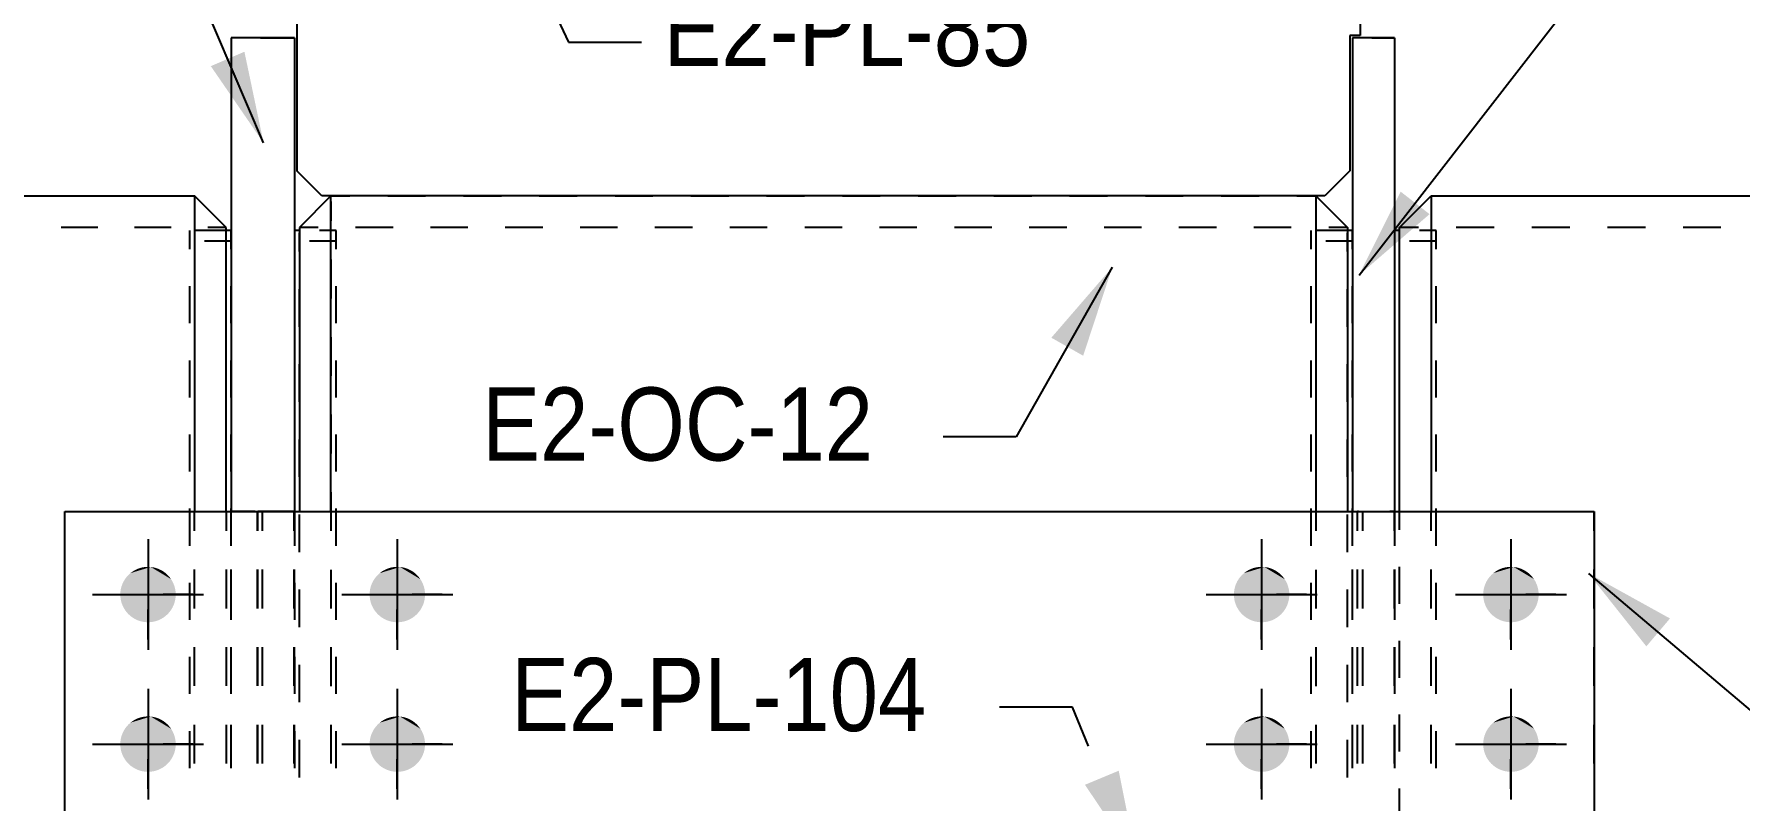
# Model space of a CAD drawing. Header units: millimetres. Extents: x 67 to 383, y 106 to 148.
# Drawn here: x 183.34 to 190.84, y 136.07 to 139.44 of the extents above; entities that cross this region are included whole.
import ezdxf

# ---------------------------------------------------------------- set-up
doc = ezdxf.new("R2010")
doc.units = ezdxf.units.MM
doc.linetypes.add('XKITLINE00', pattern=[0])
doc.styles.add('ARIAL', font='ARIAL.TTF')

msp = doc.modelspace()

# ---------------------------------------------------------------- linework, layer by layer
at = {"color": 2, "linetype": 'XKITLINE00'}
for p, q in [((184.4922, 140.4691), (184.4922, 138.8395)), ((189.1714, 140.4691), (189.1714, 139.4355)), ((184.4819, 139.4245), (184.2033, 139.4245)), ((184.2033, 139.4245), (184.2033, 139.4245)), ((184.2033, 139.4245), (184.2033, 137.3404)), ((184.4819, 139.4245), (184.4819, 139.4245)), ((184.4819, 139.4245), (184.4819, 137.3404)), ((189.1249, 139.4355), (189.1249, 138.8395)), ((189.1714, 139.4355), (189.1249, 139.4355)), ((189.3223, 139.4245), (189.1365, 139.4245)), ((189.1365, 139.4245), (189.1365, 139.4245)), ((189.1365, 139.4245), (189.1365, 137.3404)), ((189.3223, 139.4245), (189.3223, 139.4245)), ((189.3223, 139.4245), (189.3223, 137.3404)), ((184.6019, 138.7298), (184.4922, 138.8395)), ((189.1249, 138.8395), (189.0152, 138.7298)), ((179.6693, 138.7298), (184.0427, 138.7298)), ((184.1813, 138.5905), (184.0427, 138.7298)), ((184.0427, 138.7298), (184.0427, 137.3404)), ((184.6424, 138.7298), (184.5038, 138.5905)), ((189.0152, 138.7298), (184.6019, 138.7298)), ((184.6424, 137.3404), (184.6424, 138.7298)), ((188.976, 138.7298), (189.1146, 138.5905)), ((188.976, 138.7298), (188.976, 137.3404)), ((189.3442, 138.5905), (189.4828, 138.7298)), ((189.4828, 138.7298), (189.4828, 137.3404)), ((189.4828, 138.7298), (194.0025, 138.7298)), ((184.1813, 137.3404), (184.1813, 138.5905)), ((184.2033, 138.5762), (184.1813, 138.5762)), ((184.5038, 138.5762), (184.4819, 138.5762)), ((184.5038, 138.5905), (184.5038, 137.3404)), ((189.1146, 138.5905), (189.1146, 137.3404)), ((189.1365, 138.5762), (189.1146, 138.5762)), ((189.3442, 138.5762), (189.3223, 138.5762)), ((189.3442, 137.3404), (189.3442, 138.5905)), ((183.472, 134.269), (183.472, 137.3404)), ((183.472, 137.3404), (190.1998, 137.3404)), ((190.1998, 137.3404), (190.1998, 134.269))]:
    msp.add_line(p, q, dxfattribs=at)
at = {"linetype": 'XKITLINE00'}
for p, q in [((185.2973, 140.2469), (185.6871, 139.4052)), ((184.3461, 138.9619), (183.9535, 139.8792)), ((189.1658, 138.3807), (190.0954, 139.5757)), ((184.3327, 139.4245), (184.4819, 139.4245)), ((185.6871, 139.4052), (186.0088, 139.4052)), ((189.2228, 139.4245), (189.3223, 139.4245)), ((184.6424, 138.7298), (184.7257, 138.7298)), ((184.6424, 138.7048), (184.6424, 138.6194)), ((184.8924, 138.7298), (185.0591, 138.7298)), ((185.2258, 138.7298), (185.3924, 138.7298)), ((185.5591, 138.7298), (185.7258, 138.7298)), ((185.8925, 138.7298), (186.0592, 138.7298)), ((186.2258, 138.7298), (186.3925, 138.7298)), ((186.5592, 138.7298), (186.7259, 138.7298)), ((186.8925, 138.7298), (187.0592, 138.7298)), ((187.2259, 138.7298), (187.3926, 138.7298)), ((187.5593, 138.7298), (187.7259, 138.7298)), ((187.8926, 138.7298), (188.0593, 138.7298)), ((188.226, 138.7298), (188.3926, 138.7298)), ((188.5593, 138.7298), (188.726, 138.7298)), ((188.8927, 138.7298), (188.976, 138.7298)), ((188.976, 138.7048), (188.976, 138.6194)), ((183.6173, 138.5905), (183.4562, 138.5905)), ((183.9396, 138.5905), (183.7784, 138.5905)), ((184.0204, 138.5762), (184.0204, 138.4946)), ((184.1813, 138.5762), (184.0426, 138.5762)), ((184.1813, 138.5905), (184.1007, 138.5905)), ((184.2033, 138.4946), (184.2033, 138.5762)), ((184.4819, 138.5762), (184.4819, 138.4946)), ((184.5861, 138.5905), (184.5038, 138.5905)), ((184.5038, 138.484), (184.5038, 138.5666)), ((184.6647, 138.5762), (184.5916, 138.5762)), ((184.6647, 138.4946), (184.6647, 138.5762)), ((184.9155, 138.5905), (184.7508, 138.5905)), ((185.2448, 138.5905), (185.0802, 138.5905)), ((185.5742, 138.5905), (185.4095, 138.5905)), ((185.9035, 138.5905), (185.7388, 138.5905)), ((186.2329, 138.5905), (186.0682, 138.5905)), ((186.5622, 138.5905), (186.3975, 138.5905)), ((186.8915, 138.5905), (186.7269, 138.5905)), ((187.2209, 138.5905), (187.0562, 138.5905)), ((187.5502, 138.5905), (187.3855, 138.5905)), ((187.8796, 138.5905), (187.7149, 138.5905)), ((188.2089, 138.5905), (188.0442, 138.5905)), ((188.5382, 138.5905), (188.3736, 138.5905)), ((188.8676, 138.5905), (188.7029, 138.5905)), ((188.9537, 138.5762), (188.9537, 138.4946)), ((189.1146, 138.5762), (188.9758, 138.5762)), ((189.1146, 138.5905), (189.0323, 138.5905)), ((189.1146, 138.484), (189.1146, 138.5666)), ((189.1365, 138.4946), (189.1365, 138.5762)), ((189.3223, 138.5762), (189.3223, 138.4946)), ((189.4274, 138.5905), (189.3442, 138.5905)), ((189.5051, 138.5762), (189.432, 138.5762)), ((189.5051, 138.4946), (189.5051, 138.5762)), ((189.7601, 138.5905), (189.5938, 138.5905)), ((190.0929, 138.5905), (189.9265, 138.5905)), ((190.4256, 138.5905), (190.2592, 138.5905)), ((190.7583, 138.5905), (190.592, 138.5905)), ((184.2033, 138.5298), (184.0864, 138.5298)), ((184.6647, 138.5298), (184.5477, 138.5298)), ((189.1365, 138.5298), (189.0197, 138.5298)), ((189.5051, 138.5298), (189.3881, 138.5298)), ((184.6424, 138.4488), (184.6424, 138.2782)), ((188.0803, 138.4153), (187.6576, 137.6689)), ((188.976, 138.4488), (188.976, 138.2782)), ((184.0204, 138.3315), (184.0204, 138.1684)), ((184.2033, 138.1684), (184.2033, 138.3315)), ((184.4819, 138.3315), (184.4819, 138.1684)), ((184.6647, 138.1684), (184.6647, 138.3315)), ((188.9537, 138.3315), (188.9537, 138.1684)), ((189.1365, 138.1684), (189.1365, 138.3315)), ((189.3223, 138.3315), (189.3223, 138.1684)), ((189.5051, 138.1684), (189.5051, 138.3315)), ((184.5038, 138.1534), (184.5038, 138.3187)), ((189.1146, 138.1534), (189.1146, 138.3187)), ((184.6424, 138.1076), (184.6424, 137.937)), ((188.976, 138.1076), (188.976, 137.937)), ((184.0204, 138.0053), (184.0204, 137.8421)), ((184.2033, 137.8421), (184.2033, 138.0053)), ((184.4819, 138.0053), (184.4819, 137.8421)), ((184.5038, 137.8228), (184.5038, 137.9881)), ((184.6647, 137.8421), (184.6647, 138.0053)), ((188.9537, 138.0053), (188.9537, 137.8421)), ((189.1146, 137.8228), (189.1146, 137.9881)), ((189.1365, 137.8421), (189.1365, 138.0053)), ((189.3223, 138.0053), (189.3223, 137.8421)), ((189.5051, 137.8421), (189.5051, 138.0053)), ((184.6424, 137.7664), (184.6424, 137.5958)), ((188.976, 137.7664), (188.976, 137.5958)), ((184.0204, 137.679), (184.0204, 137.5159)), ((184.2033, 137.5159), (184.2033, 137.679)), ((184.4819, 137.679), (184.4819, 137.5159)), ((184.5038, 137.4922), (184.5038, 137.6575)), ((184.6647, 137.5159), (184.6647, 137.679)), ((187.6576, 137.6689), (187.3359, 137.6689)), ((188.9537, 137.679), (188.9537, 137.5159)), ((189.1146, 137.4922), (189.1146, 137.6575)), ((189.1365, 137.5159), (189.1365, 137.679)), ((189.3223, 137.679), (189.3223, 137.5159)), ((189.5051, 137.5159), (189.5051, 137.679)), ((184.6424, 137.4252), (184.6424, 137.2546)), ((188.976, 137.4252), (188.976, 137.2546)), ((184.0204, 137.3528), (184.0204, 137.1897)), ((184.2033, 137.1897), (184.2033, 137.3528)), ((184.4819, 137.3528), (184.4819, 137.1897)), ((184.6647, 137.1897), (184.6647, 137.3528)), ((188.9537, 137.3528), (188.9537, 137.1897)), ((189.1365, 137.1897), (189.1365, 137.3528)), ((189.3223, 137.3528), (189.3223, 137.1897)), ((189.5051, 137.1897), (189.5051, 137.3528)), ((183.472, 137.2551), (183.472, 137.3404)), ((183.472, 137.3404), (183.5561, 137.3404)), ((183.7243, 137.3404), (183.8925, 137.3404)), ((184.0427, 137.2551), (184.0427, 137.3404)), ((184.0606, 137.3404), (184.2288, 137.3404)), ((184.1813, 137.3404), (184.1813, 137.2551)), ((184.2033, 137.2551), (184.2033, 137.3404)), ((184.3093, 137.3403), (184.2033, 137.3403)), ((184.2895, 137.3403), (184.4504, 137.3403)), ((184.3187, 137.2551), (184.3187, 137.3404)), ((184.3187, 137.3404), (184.3187, 137.2551)), ((184.4813, 137.3404), (184.3204, 137.3404)), ((184.3419, 137.2551), (184.3419, 137.3404)), ((184.3419, 137.3404), (184.4812, 137.3404)), ((184.397, 137.3404), (184.5652, 137.3404)), ((184.4812, 137.3404), (184.4597, 137.3404)), ((184.4819, 137.3403), (184.4702, 137.3403)), ((184.4779, 137.3404), (184.4813, 137.3404)), ((184.4812, 137.3404), (184.4812, 137.3404)), ((184.4812, 137.2551), (184.4812, 137.3404)), ((184.4813, 137.2551), (184.4813, 137.3404)), ((184.4813, 137.3404), (184.4813, 137.2551)), ((184.4819, 137.2551), (184.4819, 137.3404)), ((184.5038, 137.1616), (184.5038, 137.3269)), ((184.7334, 137.3404), (184.9016, 137.3404)), ((185.0698, 137.3404), (185.238, 137.3404)), ((185.4062, 137.3404), (185.5744, 137.3404)), ((185.7426, 137.3404), (185.9108, 137.3404)), ((186.079, 137.3404), (186.2472, 137.3404)), ((186.4154, 137.3404), (186.5836, 137.3404)), ((186.7518, 137.3404), (186.92, 137.3404)), ((187.0882, 137.3404), (187.2564, 137.3404)), ((187.4246, 137.3404), (187.5928, 137.3404)), ((187.761, 137.3404), (187.9292, 137.3404)), ((188.0974, 137.3404), (188.2656, 137.3404)), ((188.4338, 137.3404), (188.602, 137.3404)), ((188.7702, 137.3404), (188.9384, 137.3404)), ((189.1065, 137.3404), (189.2747, 137.3404)), ((189.1146, 137.1616), (189.1146, 137.3269)), ((189.1365, 137.2551), (189.1365, 137.3404)), ((189.1365, 137.3403), (189.2477, 137.3403)), ((189.1365, 137.3403), (189.198, 137.3403)), ((189.1597, 137.2551), (189.1597, 137.3404)), ((189.1597, 137.3404), (189.3206, 137.3404)), ((189.1631, 137.3404), (189.1597, 137.3404)), ((189.183, 137.2551), (189.183, 137.3404)), ((189.183, 137.3404), (189.3223, 137.3404)), ((189.3223, 137.3404), (189.3007, 137.3404)), ((189.3223, 137.2551), (189.3223, 137.3404)), ((189.3223, 137.3404), (189.3223, 137.2551)), ((189.3223, 137.3404), (189.3223, 137.3404)), ((189.3223, 137.3404), (189.3223, 137.2551)), ((189.3442, 137.2591), (189.3442, 137.3404)), ((189.4429, 137.3404), (189.6111, 137.3404)), ((189.4828, 137.2551), (189.4828, 137.3404)), ((189.7793, 137.3404), (189.9475, 137.3404)), ((190.1157, 137.3404), (190.1998, 137.3404)), ((190.1998, 137.2551), (190.1998, 137.3404)), ((183.472, 136.9138), (183.472, 137.0844)), ((184.0427, 136.9138), (184.0427, 137.0845)), ((184.1813, 137.0845), (184.1813, 136.9138)), ((184.2033, 136.9138), (184.2033, 137.0845)), ((184.3187, 136.9138), (184.3187, 137.0845)), ((184.3187, 137.0845), (184.3187, 136.9138)), ((184.3419, 136.9138), (184.3419, 137.0844)), ((184.4812, 136.9138), (184.4812, 137.0844)), ((184.4813, 136.9138), (184.4813, 137.0845)), ((184.4813, 137.0845), (184.4813, 136.9138)), ((184.4819, 136.9138), (184.4819, 137.0845)), ((184.6424, 137.084), (184.6424, 136.9134)), ((188.976, 137.084), (188.976, 136.9134)), ((189.1365, 136.9138), (189.1365, 137.0845)), ((189.1597, 136.9138), (189.1597, 137.0845)), ((189.183, 136.9138), (189.183, 137.0844)), ((189.3223, 136.9138), (189.3223, 137.0845)), ((189.3223, 137.0845), (189.3223, 136.9138)), ((189.3223, 137.0844), (189.3223, 136.9138)), ((189.3442, 136.934), (189.3442, 137.0966)), ((189.4828, 136.9139), (189.4828, 137.0845)), ((190.1751, 137.068), (191.1171, 136.2703)), ((190.1998, 136.9138), (190.1998, 137.0844)), ((184.0204, 137.0265), (184.0204, 136.8634)), ((184.2033, 136.8634), (184.2033, 137.0265)), ((184.4819, 137.0265), (184.4819, 136.8634)), ((184.5038, 136.831), (184.5038, 136.9963)), ((184.6647, 136.8634), (184.6647, 137.0265)), ((188.9537, 137.0265), (188.9537, 136.8634)), ((189.1146, 136.831), (189.1146, 136.9963)), ((189.1365, 136.8634), (189.1365, 137.0265)), ((189.3223, 137.0265), (189.3223, 136.8634)), ((189.5051, 136.8634), (189.5051, 137.0265)), ((183.472, 136.5725), (183.472, 136.7432)), ((184.0427, 136.5726), (184.0427, 136.7432)), ((184.1813, 136.7432), (184.1813, 136.5726)), ((184.2033, 136.5725), (184.2033, 136.7432)), ((184.3187, 136.5726), (184.3187, 136.7432)), ((184.3187, 136.7432), (184.3187, 136.5726)), ((184.3419, 136.5725), (184.3419, 136.7432)), ((184.4812, 136.5725), (184.4812, 136.7432)), ((184.4813, 136.5726), (184.4813, 136.7432)), ((184.4813, 136.7432), (184.4813, 136.5726)), ((184.4819, 136.5725), (184.4819, 136.7432)), ((184.6424, 136.7428), (184.6424, 136.5722)), ((188.976, 136.7428), (188.976, 136.5722)), ((189.1365, 136.5725), (189.1365, 136.7432)), ((189.1597, 136.5726), (189.1597, 136.7432)), ((189.183, 136.5725), (189.183, 136.7432)), ((189.3223, 136.5725), (189.3223, 136.7432)), ((189.3223, 136.7432), (189.3223, 136.5726)), ((189.3223, 136.7432), (189.3223, 136.5725)), ((189.3442, 136.6089), (189.3442, 136.7714)), ((189.4828, 136.5727), (189.4828, 136.7433)), ((190.1998, 136.5725), (190.1998, 136.7432)), ((184.0204, 136.7003), (184.0204, 136.5372)), ((184.2033, 136.5372), (184.2033, 136.7003)), ((184.4819, 136.7003), (184.4819, 136.5372)), ((184.6647, 136.5372), (184.6647, 136.7003)), ((188.9537, 136.7003), (188.9537, 136.5372)), ((189.1365, 136.5372), (189.1365, 136.7003)), ((189.3223, 136.7003), (189.3223, 136.5372)), ((189.5051, 136.5372), (189.5051, 136.7003)), ((184.5038, 136.5005), (184.5038, 136.6658)), ((189.1146, 136.5005), (189.1146, 136.6658)), ((187.9051, 136.4785), (187.5833, 136.4785)), ((187.9761, 136.3082), (187.9051, 136.4785)), ((189.3442, 136.2837), (189.3442, 136.4463)), ((183.472, 136.2313), (183.472, 136.4019)), ((184.0204, 136.3741), (184.0204, 136.2109)), ((184.0427, 136.2313), (184.0427, 136.4019)), ((184.1813, 136.4019), (184.1813, 136.2313)), ((184.2033, 136.2313), (184.2033, 136.4019)), ((184.2033, 136.2109), (184.2033, 136.3741)), ((184.3187, 136.2313), (184.3187, 136.4019)), ((184.3187, 136.4019), (184.3187, 136.2313)), ((184.3419, 136.2313), (184.3419, 136.4019)), ((184.4812, 136.2313), (184.4812, 136.4019)), ((184.4813, 136.2313), (184.4813, 136.4019)), ((184.4813, 136.4019), (184.4813, 136.2313)), ((184.4819, 136.2313), (184.4819, 136.4019)), ((184.4819, 136.3741), (184.4819, 136.2109)), ((184.6424, 136.4016), (184.6424, 136.231)), ((184.6647, 136.2109), (184.6647, 136.3741)), ((188.9537, 136.3741), (188.9537, 136.2109)), ((188.976, 136.4016), (188.976, 136.231)), ((189.1365, 136.2313), (189.1365, 136.4019)), ((189.1365, 136.2109), (189.1365, 136.3741)), ((189.1597, 136.2313), (189.1597, 136.4019)), ((189.183, 136.2313), (189.183, 136.4019)), ((189.3223, 136.2313), (189.3223, 136.4019)), ((189.3223, 136.4019), (189.3223, 136.2313)), ((189.3223, 136.4019), (189.3223, 136.2313)), ((189.3223, 136.3741), (189.3223, 136.2109)), ((189.4828, 136.2314), (189.4828, 136.402)), ((189.5051, 136.2109), (189.5051, 136.3741)), ((190.1998, 136.2313), (190.1998, 136.4019)), ((184.5038, 136.1699), (184.5038, 136.3352)), ((189.1146, 136.1699), (189.1146, 136.3352)), ((189.3442, 135.9586), (189.3442, 136.1212))]:
    msp.add_line(p, q, dxfattribs=at)
at = {"color": 3, "linetype": 'XKITLINE00'}
for p, q in [((183.8376, 137.2187), (183.8376, 136.7309)), ((184.9345, 137.2187), (184.9345, 136.7309)), ((188.7372, 137.2187), (188.7372, 136.7309)), ((189.8342, 137.2187), (189.8342, 136.7309)), ((183.8376, 137.1722), (183.8376, 137.0407)), ((184.9345, 137.1722), (184.9345, 137.0407)), ((188.7372, 137.1722), (188.7372, 137.0407)), ((189.8342, 137.1722), (189.8342, 137.0407)), ((183.5937, 136.9748), (184.0815, 136.9748)), ((183.6402, 136.9747), (183.7717, 136.9747)), ((184.0351, 136.9747), (183.9036, 136.9747)), ((184.6907, 136.9748), (185.1784, 136.9748)), ((184.7371, 136.9747), (184.8686, 136.9747)), ((185.132, 136.9747), (185.0005, 136.9747)), ((188.4934, 136.9748), (188.9811, 136.9748)), ((188.5398, 136.9747), (188.6713, 136.9747)), ((188.9347, 136.9747), (188.8032, 136.9747)), ((189.5903, 136.9748), (190.0781, 136.9748)), ((189.6367, 136.9747), (189.7682, 136.9747)), ((190.0316, 136.9747), (189.9001, 136.9747)), ((183.8376, 136.7773), (183.8376, 136.9088)), ((184.9345, 136.7773), (184.9345, 136.9088)), ((188.7372, 136.7773), (188.7372, 136.9088)), ((189.8342, 136.7773), (189.8342, 136.9088)), ((183.8376, 136.5605), (183.8376, 136.0727)), ((184.9345, 136.5605), (184.9345, 136.0727)), ((188.7372, 136.5605), (188.7372, 136.0727)), ((189.8342, 136.5605), (189.8342, 136.0727)), ((183.8376, 136.514), (183.8376, 136.3825)), ((184.9345, 136.514), (184.9345, 136.3825)), ((188.7372, 136.514), (188.7372, 136.3825)), ((189.8342, 136.514), (189.8342, 136.3825)), ((183.5937, 136.3166), (184.0815, 136.3166)), ((183.6402, 136.3166), (183.7717, 136.3166)), ((184.0351, 136.3166), (183.9036, 136.3166)), ((184.6907, 136.3166), (185.1784, 136.3166)), ((184.7371, 136.3166), (184.8686, 136.3166)), ((185.132, 136.3166), (185.0005, 136.3166)), ((188.4934, 136.3166), (188.9811, 136.3166)), ((188.5398, 136.3166), (188.6713, 136.3166)), ((188.9347, 136.3166), (188.8032, 136.3166)), ((189.5903, 136.3166), (190.0781, 136.3166)), ((189.6367, 136.3166), (189.7682, 136.3166)), ((190.0316, 136.3166), (189.9001, 136.3166)), ((183.8376, 136.1191), (183.8376, 136.2506)), ((184.9345, 136.1191), (184.9345, 136.2506)), ((188.7372, 136.1191), (188.7372, 136.2506)), ((189.8342, 136.1191), (189.8342, 136.2506))]:
    msp.add_line(p, q, dxfattribs=at)
at = {"linetype": 'Continuous'}
for points in [[(184.3461, 138.9619), (184.1139, 139.3), (184.3461, 138.9619), (184.2618, 139.3633)], [(189.1658, 138.3807), (189.3493, 138.7475), (189.1658, 138.3807), (189.4762, 138.6487)], [(188.0803, 138.4153), (187.9521, 138.0257), (188.0803, 138.4153), (187.8121, 138.105)], [(190.1751, 137.068), (190.534, 136.8695), (190.1751, 137.068), (190.43, 136.7467)], [(188.189, 135.7973), (187.96, 136.1376), (188.189, 135.7973), (188.1085, 136.1995)]]:
    msp.add_solid(points, dxfattribs=at)
at = {"color": 3, "linetype": 'Continuous'}
for points in [[(183.8496, 137.0961), (183.7163, 136.9867), (183.7157, 136.9748)], [(183.8496, 137.0961), (183.7157, 136.9748), (183.7163, 136.9628)], [(183.8496, 137.0961), (183.718, 136.9986), (183.7163, 136.9867)], [(183.8496, 137.0961), (183.7163, 136.9628), (183.718, 136.951)], [(183.8496, 137.0961), (183.7209, 137.0102), (183.718, 136.9986)], [(183.8496, 137.0961), (183.718, 136.951), (183.7209, 136.9394)], [(183.8496, 137.0961), (183.7249, 137.0214), (183.7209, 137.0102)], [(183.8496, 137.0961), (183.7209, 136.9394), (183.7249, 136.9281)], [(183.8496, 137.0961), (183.7301, 137.0323), (183.7249, 137.0214)], [(183.8496, 137.0961), (183.7249, 136.9281), (183.7301, 136.9173)], [(183.8496, 137.0961), (183.7362, 137.0425), (183.7301, 137.0323)], [(183.8496, 137.0961), (183.7301, 136.9173), (183.7362, 136.907)], [(183.8496, 137.0961), (183.7433, 137.0521), (183.7362, 137.0425)], [(183.8496, 137.0961), (183.7362, 136.907), (183.7433, 136.8974)], [(183.8496, 137.0961), (183.7514, 137.061), (183.7433, 137.0521)], [(183.8496, 137.0961), (183.7433, 136.8974), (183.7514, 136.8885)], [(183.8496, 137.0961), (183.7602, 137.069), (183.7514, 137.061)], [(183.8496, 137.0961), (183.7514, 136.8885), (183.7602, 136.8805)], [(183.8496, 137.0961), (183.7699, 137.0762), (183.7602, 137.069)], [(183.8496, 137.0961), (183.7602, 136.8805), (183.7699, 136.8734)], [(183.8496, 137.0961), (183.7801, 137.0823), (183.7699, 137.0762)], [(183.8496, 137.0961), (183.7699, 136.8734), (183.7801, 136.8672)], [(183.8496, 137.0961), (183.7909, 137.0874), (183.7801, 137.0823)], [(183.8496, 137.0961), (183.7801, 136.8672), (183.7909, 136.8621)], [(183.8496, 137.0961), (183.8022, 137.0915), (183.7909, 137.0874)], [(183.8496, 137.0961), (183.7909, 136.8621), (183.8022, 136.8581)], [(183.8496, 137.0961), (183.8138, 137.0944), (183.8022, 137.0915)], [(183.8496, 137.0961), (183.8022, 136.8581), (183.8138, 136.8552)], [(183.8496, 137.0961), (183.8257, 137.0961), (183.8138, 137.0944)], [(183.8496, 137.0961), (183.8138, 136.8552), (183.8257, 136.8534)], [(183.8496, 137.0961), (183.8376, 137.0967), (183.8257, 137.0961)], [(183.8496, 137.0961), (183.8257, 136.8534), (183.8376, 136.8528)], [(183.8496, 137.0961), (183.8376, 136.8528), (183.8496, 136.8534)], [(183.8496, 137.0961), (183.8496, 136.8534), (183.8614, 136.8552)], [(183.8496, 137.0961), (183.8614, 136.8552), (183.873, 136.8581)], [(183.8496, 137.0961), (183.873, 136.8581), (183.8843, 136.8621)], [(183.8496, 137.0961), (183.8843, 136.8621), (183.8951, 136.8672)], [(183.8496, 137.0961), (183.8951, 136.8672), (183.9054, 136.8734)], [(183.8496, 137.0961), (183.9054, 136.8734), (183.915, 136.8805)], [(183.8496, 137.0961), (183.915, 136.8805), (183.9238, 136.8885)], [(183.8496, 137.0961), (183.9238, 136.8885), (183.9319, 136.8974)], [(183.8496, 137.0961), (183.9319, 136.8974), (183.939, 136.907)], [(183.8496, 137.0961), (183.939, 136.907), (183.9451, 136.9173)], [(183.8496, 137.0961), (183.9451, 136.9173), (183.9503, 136.9281)], [(183.8496, 137.0961), (183.9503, 136.9281), (183.9543, 136.9394)], [(183.8496, 137.0961), (183.9543, 136.9394), (183.9572, 136.951)], [(183.8496, 137.0961), (183.9572, 136.951), (183.959, 136.9628)], [(183.8496, 137.0961), (183.959, 136.9628), (183.9595, 136.9748)], [(183.8496, 137.0961), (183.9595, 136.9748), (183.959, 136.9867)], [(183.8496, 137.0961), (183.959, 136.9867), (183.9572, 136.9986)], [(183.8496, 137.0961), (183.9572, 136.9986), (183.9543, 137.0102)], [(183.8496, 137.0961), (183.9543, 137.0102), (183.9503, 137.0214)], [(183.8496, 137.0961), (183.9503, 137.0214), (183.9451, 137.0323)], [(183.8496, 137.0961), (183.9451, 137.0323), (183.939, 137.0425)], [(183.8496, 137.0961), (183.939, 137.0425), (183.9319, 137.0521)], [(183.8496, 137.0961), (183.9319, 137.0521), (183.9238, 137.061)], [(183.8496, 137.0961), (183.9238, 137.061), (183.915, 137.069)], [(183.8496, 137.0961), (183.915, 137.069), (183.9054, 137.0762)], [(183.8496, 137.0961), (183.9054, 137.0762), (183.8951, 137.0823)], [(183.8496, 137.0961), (183.8951, 137.0823), (183.8843, 137.0874)], [(183.8496, 137.0961), (183.8843, 137.0874), (183.873, 137.0915)], [(183.8496, 137.0961), (183.873, 137.0915), (183.8614, 137.0944)], [(184.9465, 137.0961), (184.8132, 136.9867), (184.8126, 136.9748)], [(184.9465, 137.0961), (184.8126, 136.9748), (184.8132, 136.9628)], [(184.9465, 137.0961), (184.8149, 136.9986), (184.8132, 136.9867)], [(184.9465, 137.0961), (184.8132, 136.9628), (184.8149, 136.951)], [(184.9465, 137.0961), (184.8178, 137.0102), (184.8149, 136.9986)], [(184.9465, 137.0961), (184.8149, 136.951), (184.8178, 136.9394)], [(184.9465, 137.0961), (184.8219, 137.0214), (184.8178, 137.0102)], [(184.9465, 137.0961), (184.8178, 136.9394), (184.8219, 136.9281)], [(184.9465, 137.0961), (184.827, 137.0323), (184.8219, 137.0214)], [(184.9465, 137.0961), (184.8219, 136.9281), (184.827, 136.9173)], [(184.9465, 137.0961), (184.8331, 137.0425), (184.827, 137.0323)], [(184.9465, 137.0961), (184.827, 136.9173), (184.8331, 136.907)], [(184.9465, 137.0961), (184.8403, 137.0521), (184.8331, 137.0425)], [(184.9465, 137.0961), (184.8331, 136.907), (184.8403, 136.8974)], [(184.9465, 137.0961), (184.8483, 137.061), (184.8403, 137.0521)], [(184.9465, 137.0961), (184.8403, 136.8974), (184.8483, 136.8885)], [(184.9465, 137.0961), (184.8572, 137.069), (184.8483, 137.061)], [(184.9465, 137.0961), (184.8483, 136.8885), (184.8572, 136.8805)], [(184.9465, 137.0961), (184.8668, 137.0762), (184.8572, 137.069)], [(184.9465, 137.0961), (184.8572, 136.8805), (184.8668, 136.8734)], [(184.9465, 137.0961), (184.8771, 137.0823), (184.8668, 137.0762)], [(184.9465, 137.0961), (184.8668, 136.8734), (184.8771, 136.8672)], [(184.9465, 137.0961), (184.8879, 137.0874), (184.8771, 137.0823)], [(184.9465, 137.0961), (184.8771, 136.8672), (184.8879, 136.8621)], [(184.9465, 137.0961), (184.8991, 137.0915), (184.8879, 137.0874)], [(184.9465, 137.0961), (184.8879, 136.8621), (184.8991, 136.8581)], [(184.9465, 137.0961), (184.9108, 137.0944), (184.8991, 137.0915)], [(184.9465, 137.0961), (184.8991, 136.8581), (184.9108, 136.8552)], [(184.9465, 137.0961), (184.9226, 137.0961), (184.9108, 137.0944)], [(184.9465, 137.0961), (184.9108, 136.8552), (184.9226, 136.8534)], [(184.9465, 137.0961), (184.9345, 137.0967), (184.9226, 137.0961)], [(184.9465, 137.0961), (184.9226, 136.8534), (184.9345, 136.8528)], [(184.9465, 137.0961), (184.9345, 136.8528), (184.9465, 136.8534)], [(184.9465, 137.0961), (184.9465, 136.8534), (184.9583, 136.8552)], [(184.9465, 137.0961), (184.9583, 136.8552), (184.9699, 136.8581)], [(184.9465, 137.0961), (184.9699, 136.8581), (184.9812, 136.8621)], [(184.9465, 137.0961), (184.9812, 136.8621), (184.992, 136.8672)], [(184.9465, 137.0961), (184.992, 136.8672), (185.0023, 136.8734)], [(184.9465, 137.0961), (185.0023, 136.8734), (185.0119, 136.8805)], [(184.9465, 137.0961), (185.0119, 136.8805), (185.0208, 136.8885)], [(184.9465, 137.0961), (185.0208, 136.8885), (185.0288, 136.8974)], [(184.9465, 137.0961), (185.0288, 136.8974), (185.0359, 136.907)], [(184.9465, 137.0961), (185.0359, 136.907), (185.0421, 136.9173)], [(184.9465, 137.0961), (185.0421, 136.9173), (185.0472, 136.9281)], [(184.9465, 137.0961), (185.0472, 136.9281), (185.0512, 136.9394)], [(184.9465, 137.0961), (185.0512, 136.9394), (185.0541, 136.951)], [(184.9465, 137.0961), (185.0541, 136.951), (185.0559, 136.9628)], [(184.9465, 137.0961), (185.0559, 136.9628), (185.0565, 136.9748)], [(184.9465, 137.0961), (185.0565, 136.9748), (185.0559, 136.9867)], [(184.9465, 137.0961), (185.0559, 136.9867), (185.0541, 136.9986)], [(184.9465, 137.0961), (185.0541, 136.9986), (185.0512, 137.0102)], [(184.9465, 137.0961), (185.0512, 137.0102), (185.0472, 137.0214)], [(184.9465, 137.0961), (185.0472, 137.0214), (185.0421, 137.0323)], [(184.9465, 137.0961), (185.0421, 137.0323), (185.0359, 137.0425)], [(184.9465, 137.0961), (185.0359, 137.0425), (185.0288, 137.0521)], [(184.9465, 137.0961), (185.0288, 137.0521), (185.0208, 137.061)], [(184.9465, 137.0961), (185.0208, 137.061), (185.0119, 137.069)], [(184.9465, 137.0961), (185.0119, 137.069), (185.0023, 137.0762)], [(184.9465, 137.0961), (185.0023, 137.0762), (184.992, 137.0823)], [(184.9465, 137.0961), (184.992, 137.0823), (184.9812, 137.0874)], [(184.9465, 137.0961), (184.9812, 137.0874), (184.9699, 137.0915)], [(184.9465, 137.0961), (184.9699, 137.0915), (184.9583, 137.0944)], [(188.7492, 137.0961), (188.6159, 136.9867), (188.6153, 136.9748)], [(188.7492, 137.0961), (188.6153, 136.9748), (188.6159, 136.9628)], [(188.7492, 137.0961), (188.6176, 136.9986), (188.6159, 136.9867)], [(188.7492, 137.0961), (188.6159, 136.9628), (188.6176, 136.951)], [(188.7492, 137.0961), (188.6206, 137.0102), (188.6176, 136.9986)], [(188.7492, 137.0961), (188.6176, 136.951), (188.6206, 136.9394)], [(188.7492, 137.0961), (188.6246, 137.0214), (188.6206, 137.0102)], [(188.7492, 137.0961), (188.6206, 136.9394), (188.6246, 136.9281)], [(188.7492, 137.0961), (188.6297, 137.0323), (188.6246, 137.0214)], [(188.7492, 137.0961), (188.6246, 136.9281), (188.6297, 136.9173)], [(188.7492, 137.0961), (188.6359, 137.0425), (188.6297, 137.0323)], [(188.7492, 137.0961), (188.6297, 136.9173), (188.6359, 136.907)], [(188.7492, 137.0961), (188.643, 137.0521), (188.6359, 137.0425)], [(188.7492, 137.0961), (188.6359, 136.907), (188.643, 136.8974)], [(188.7492, 137.0961), (188.651, 137.061), (188.643, 137.0521)], [(188.7492, 137.0961), (188.643, 136.8974), (188.651, 136.8885)], [(188.7492, 137.0961), (188.6599, 137.069), (188.651, 137.061)], [(188.7492, 137.0961), (188.651, 136.8885), (188.6599, 136.8805)], [(188.7492, 137.0961), (188.6695, 137.0762), (188.6599, 137.069)], [(188.7492, 137.0961), (188.6599, 136.8805), (188.6695, 136.8734)], [(188.7492, 137.0961), (188.6798, 137.0823), (188.6695, 137.0762)], [(188.7492, 137.0961), (188.6695, 136.8734), (188.6798, 136.8672)], [(188.7492, 137.0961), (188.6906, 137.0874), (188.6798, 137.0823)], [(188.7492, 137.0961), (188.6798, 136.8672), (188.6906, 136.8621)], [(188.7492, 137.0961), (188.7018, 137.0915), (188.6906, 137.0874)], [(188.7492, 137.0961), (188.6906, 136.8621), (188.7018, 136.8581)], [(188.7492, 137.0961), (188.7135, 137.0944), (188.7018, 137.0915)], [(188.7492, 137.0961), (188.7018, 136.8581), (188.7135, 136.8552)], [(188.7492, 137.0961), (188.7253, 137.0961), (188.7135, 137.0944)], [(188.7492, 137.0961), (188.7135, 136.8552), (188.7253, 136.8534)], [(188.7492, 137.0961), (188.7372, 137.0967), (188.7253, 137.0961)], [(188.7492, 137.0961), (188.7253, 136.8534), (188.7372, 136.8528)], [(188.7492, 137.0961), (188.7372, 136.8528), (188.7492, 136.8534)], [(188.7492, 137.0961), (188.7492, 136.8534), (188.761, 136.8552)], [(188.7492, 137.0961), (188.761, 136.8552), (188.7726, 136.8581)], [(188.7492, 137.0961), (188.7726, 136.8581), (188.7839, 136.8621)], [(188.7492, 137.0961), (188.7839, 136.8621), (188.7947, 136.8672)], [(188.7492, 137.0961), (188.7947, 136.8672), (188.805, 136.8734)], [(188.7492, 137.0961), (188.805, 136.8734), (188.8146, 136.8805)], [(188.7492, 137.0961), (188.8146, 136.8805), (188.8235, 136.8885)], [(188.7492, 137.0961), (188.8235, 136.8885), (188.8315, 136.8974)], [(188.7492, 137.0961), (188.8315, 136.8974), (188.8386, 136.907)], [(188.7492, 137.0961), (188.8386, 136.907), (188.8448, 136.9173)], [(188.7492, 137.0961), (188.8448, 136.9173), (188.8499, 136.9281)], [(188.7492, 137.0961), (188.8499, 136.9281), (188.8539, 136.9394)], [(188.7492, 137.0961), (188.8539, 136.9394), (188.8568, 136.951)], [(188.7492, 137.0961), (188.8568, 136.951), (188.8586, 136.9628)], [(188.7492, 137.0961), (188.8586, 136.9628), (188.8592, 136.9748)], [(188.7492, 137.0961), (188.8592, 136.9748), (188.8586, 136.9867)], [(188.7492, 137.0961), (188.8586, 136.9867), (188.8568, 136.9986)], [(188.7492, 137.0961), (188.8568, 136.9986), (188.8539, 137.0102)], [(188.7492, 137.0961), (188.8539, 137.0102), (188.8499, 137.0214)], [(188.7492, 137.0961), (188.8499, 137.0214), (188.8448, 137.0323)], [(188.7492, 137.0961), (188.8448, 137.0323), (188.8386, 137.0425)], [(188.7492, 137.0961), (188.8386, 137.0425), (188.8315, 137.0521)], [(188.7492, 137.0961), (188.8315, 137.0521), (188.8235, 137.061)], [(188.7492, 137.0961), (188.8235, 137.061), (188.8146, 137.069)], [(188.7492, 137.0961), (188.8146, 137.069), (188.805, 137.0762)], [(188.7492, 137.0961), (188.805, 137.0762), (188.7947, 137.0823)], [(188.7492, 137.0961), (188.7947, 137.0823), (188.7839, 137.0874)], [(188.7492, 137.0961), (188.7839, 137.0874), (188.7726, 137.0915)], [(188.7492, 137.0961), (188.7726, 137.0915), (188.761, 137.0944)], [(189.8461, 137.0961), (189.7128, 136.9867), (189.7122, 136.9748)], [(189.8461, 137.0961), (189.7122, 136.9748), (189.7128, 136.9628)], [(189.8461, 137.0961), (189.7146, 136.9986), (189.7128, 136.9867)], [(189.8461, 137.0961), (189.7128, 136.9628), (189.7146, 136.951)], [(189.8461, 137.0961), (189.7175, 137.0102), (189.7146, 136.9986)], [(189.8461, 137.0961), (189.7146, 136.951), (189.7175, 136.9394)], [(189.8461, 137.0961), (189.7215, 137.0214), (189.7175, 137.0102)], [(189.8461, 137.0961), (189.7175, 136.9394), (189.7215, 136.9281)], [(189.8461, 137.0961), (189.7266, 137.0323), (189.7215, 137.0214)], [(189.8461, 137.0961), (189.7215, 136.9281), (189.7266, 136.9173)], [(189.8461, 137.0961), (189.7328, 137.0425), (189.7266, 137.0323)], [(189.8461, 137.0961), (189.7266, 136.9173), (189.7328, 136.907)], [(189.8461, 137.0961), (189.7399, 137.0521), (189.7328, 137.0425)], [(189.8461, 137.0961), (189.7328, 136.907), (189.7399, 136.8974)], [(189.8461, 137.0961), (189.748, 137.061), (189.7399, 137.0521)], [(189.8461, 137.0961), (189.7399, 136.8974), (189.748, 136.8885)], [(189.8461, 137.0961), (189.7568, 137.069), (189.748, 137.061)], [(189.8461, 137.0961), (189.748, 136.8885), (189.7568, 136.8805)], [(189.8461, 137.0961), (189.7664, 137.0762), (189.7568, 137.069)], [(189.8461, 137.0961), (189.7568, 136.8805), (189.7664, 136.8734)], [(189.8461, 137.0961), (189.7767, 137.0823), (189.7664, 137.0762)], [(189.8461, 137.0961), (189.7664, 136.8734), (189.7767, 136.8672)], [(189.8461, 137.0961), (189.7875, 137.0874), (189.7767, 137.0823)], [(189.8461, 137.0961), (189.7767, 136.8672), (189.7875, 136.8621)], [(189.8461, 137.0961), (189.7988, 137.0915), (189.7875, 137.0874)], [(189.8461, 137.0961), (189.7875, 136.8621), (189.7988, 136.8581)], [(189.8461, 137.0961), (189.8104, 137.0944), (189.7988, 137.0915)], [(189.8461, 137.0961), (189.7988, 136.8581), (189.8104, 136.8552)], [(189.8461, 137.0961), (189.8222, 137.0961), (189.8104, 137.0944)], [(189.8461, 137.0961), (189.8104, 136.8552), (189.8222, 136.8534)], [(189.8461, 137.0961), (189.8342, 137.0967), (189.8222, 137.0961)], [(189.8461, 137.0961), (189.8222, 136.8534), (189.8342, 136.8528)], [(189.8461, 137.0961), (189.8342, 136.8528), (189.8461, 136.8534)], [(189.8461, 137.0961), (189.8461, 136.8534), (189.858, 136.8552)], [(189.8461, 137.0961), (189.858, 136.8552), (189.8696, 136.8581)], [(189.8461, 137.0961), (189.8696, 136.8581), (189.8808, 136.8621)], [(189.8461, 137.0961), (189.8808, 136.8621), (189.8917, 136.8672)], [(189.8461, 137.0961), (189.8917, 136.8672), (189.9019, 136.8734)], [(189.8461, 137.0961), (189.9019, 136.8734), (189.9115, 136.8805)], [(189.8461, 137.0961), (189.9115, 136.8805), (189.9204, 136.8885)], [(189.8461, 137.0961), (189.9204, 136.8885), (189.9284, 136.8974)], [(189.8461, 137.0961), (189.9284, 136.8974), (189.9356, 136.907)], [(189.8461, 137.0961), (189.9356, 136.907), (189.9417, 136.9173)], [(189.8461, 137.0961), (189.9417, 136.9173), (189.9468, 136.9281)], [(189.8461, 137.0961), (189.9468, 136.9281), (189.9509, 136.9394)], [(189.8461, 137.0961), (189.9509, 136.9394), (189.9538, 136.951)], [(189.8461, 137.0961), (189.9538, 136.951), (189.9555, 136.9628)], [(189.8461, 137.0961), (189.9555, 136.9628), (189.9561, 136.9748)], [(189.8461, 137.0961), (189.9561, 136.9748), (189.9555, 136.9867)], [(189.8461, 137.0961), (189.9555, 136.9867), (189.9538, 136.9986)], [(189.8461, 137.0961), (189.9538, 136.9986), (189.9509, 137.0102)], [(189.8461, 137.0961), (189.9509, 137.0102), (189.9468, 137.0214)], [(189.8461, 137.0961), (189.9468, 137.0214), (189.9417, 137.0323)], [(189.8461, 137.0961), (189.9417, 137.0323), (189.9356, 137.0425)], [(189.8461, 137.0961), (189.9356, 137.0425), (189.9284, 137.0521)], [(189.8461, 137.0961), (189.9284, 137.0521), (189.9204, 137.061)], [(189.8461, 137.0961), (189.9204, 137.061), (189.9115, 137.069)], [(189.8461, 137.0961), (189.9115, 137.069), (189.9019, 137.0762)], [(189.8461, 137.0961), (189.9019, 137.0762), (189.8917, 137.0823)], [(189.8461, 137.0961), (189.8917, 137.0823), (189.8808, 137.0874)], [(189.8461, 137.0961), (189.8808, 137.0874), (189.8696, 137.0915)], [(189.8461, 137.0961), (189.8696, 137.0915), (189.858, 137.0944)], [(183.8496, 136.438), (183.7163, 136.3286), (183.7157, 136.3166)], [(183.8496, 136.438), (183.7157, 136.3166), (183.7163, 136.3047)], [(183.8496, 136.438), (183.718, 136.3404), (183.7163, 136.3286)], [(183.8496, 136.438), (183.7163, 136.3047), (183.718, 136.2928)], [(183.8496, 136.438), (183.7209, 136.352), (183.718, 136.3404)], [(183.8496, 136.438), (183.718, 136.2928), (183.7209, 136.2812)], [(183.8496, 136.438), (183.7249, 136.3633), (183.7209, 136.352)], [(183.8496, 136.438), (183.7209, 136.2812), (183.7249, 136.2699)], [(183.8496, 136.438), (183.7301, 136.3741), (183.7249, 136.3633)], [(183.8496, 136.438), (183.7249, 136.2699), (183.7301, 136.2591)], [(183.8496, 136.438), (183.7362, 136.3844), (183.7301, 136.3741)], [(183.8496, 136.438), (183.7301, 136.2591), (183.7362, 136.2489)], [(183.8496, 136.438), (183.7433, 136.394), (183.7362, 136.3844)], [(183.8496, 136.438), (183.7362, 136.2489), (183.7433, 136.2392)], [(183.8496, 136.438), (183.7514, 136.4028), (183.7433, 136.394)], [(183.8496, 136.438), (183.7433, 136.2392), (183.7514, 136.2304)], [(183.8496, 136.438), (183.7602, 136.4109), (183.7514, 136.4028)], [(183.8496, 136.438), (183.7514, 136.2304), (183.7602, 136.2223)], [(183.8496, 136.438), (183.7699, 136.418), (183.7602, 136.4109)], [(183.8496, 136.438), (183.7602, 136.2223), (183.7699, 136.2152)], [(183.8496, 136.438), (183.7801, 136.4242), (183.7699, 136.418)], [(183.8496, 136.438), (183.7699, 136.2152), (183.7801, 136.2091)], [(183.8496, 136.438), (183.7909, 136.4293), (183.7801, 136.4242)], [(183.8496, 136.438), (183.7801, 136.2091), (183.7909, 136.2039)], [(183.8496, 136.438), (183.8022, 136.4333), (183.7909, 136.4293)], [(183.8496, 136.438), (183.7909, 136.2039), (183.8022, 136.1999)], [(183.8496, 136.438), (183.8138, 136.4362), (183.8022, 136.4333)], [(183.8496, 136.438), (183.8022, 136.1999), (183.8138, 136.197)], [(183.8496, 136.438), (183.8257, 136.438), (183.8138, 136.4362)], [(183.8496, 136.438), (183.8138, 136.197), (183.8257, 136.1953)], [(183.8496, 136.438), (183.8376, 136.4386), (183.8257, 136.438)], [(183.8496, 136.438), (183.8257, 136.1953), (183.8376, 136.1947)], [(183.8496, 136.438), (183.8376, 136.1947), (183.8496, 136.1953)], [(183.8496, 136.438), (183.8496, 136.1953), (183.8614, 136.197)], [(183.8496, 136.438), (183.8614, 136.197), (183.873, 136.1999)], [(183.8496, 136.438), (183.873, 136.1999), (183.8843, 136.2039)], [(183.8496, 136.438), (183.8843, 136.2039), (183.8951, 136.2091)], [(183.8496, 136.438), (183.8951, 136.2091), (183.9054, 136.2152)], [(183.8496, 136.438), (183.9054, 136.2152), (183.915, 136.2223)], [(183.8496, 136.438), (183.915, 136.2223), (183.9238, 136.2304)], [(183.8496, 136.438), (183.9238, 136.2304), (183.9319, 136.2392)], [(183.8496, 136.438), (183.9319, 136.2392), (183.939, 136.2489)], [(183.8496, 136.438), (183.939, 136.2489), (183.9451, 136.2591)], [(183.8496, 136.438), (183.9451, 136.2591), (183.9503, 136.2699)], [(183.8496, 136.438), (183.9503, 136.2699), (183.9543, 136.2812)], [(183.8496, 136.438), (183.9543, 136.2812), (183.9572, 136.2928)], [(183.8496, 136.438), (183.9572, 136.2928), (183.959, 136.3047)], [(183.8496, 136.438), (183.959, 136.3047), (183.9595, 136.3166)], [(183.8496, 136.438), (183.9595, 136.3166), (183.959, 136.3286)], [(183.8496, 136.438), (183.959, 136.3286), (183.9572, 136.3404)], [(183.8496, 136.438), (183.9572, 136.3404), (183.9543, 136.352)], [(183.8496, 136.438), (183.9543, 136.352), (183.9503, 136.3633)], [(183.8496, 136.438), (183.9503, 136.3633), (183.9451, 136.3741)], [(183.8496, 136.438), (183.9451, 136.3741), (183.939, 136.3844)], [(183.8496, 136.438), (183.939, 136.3844), (183.9319, 136.394)], [(183.8496, 136.438), (183.9319, 136.394), (183.9238, 136.4028)], [(183.8496, 136.438), (183.9238, 136.4028), (183.915, 136.4109)], [(183.8496, 136.438), (183.915, 136.4109), (183.9054, 136.418)], [(183.8496, 136.438), (183.9054, 136.418), (183.8951, 136.4242)], [(183.8496, 136.438), (183.8951, 136.4242), (183.8843, 136.4293)], [(183.8496, 136.438), (183.8843, 136.4293), (183.873, 136.4333)], [(183.8496, 136.438), (183.873, 136.4333), (183.8614, 136.4362)], [(184.9465, 136.438), (184.8132, 136.3286), (184.8126, 136.3166)], [(184.9465, 136.438), (184.8126, 136.3166), (184.8132, 136.3047)], [(184.9465, 136.438), (184.8149, 136.3404), (184.8132, 136.3286)], [(184.9465, 136.438), (184.8132, 136.3047), (184.8149, 136.2928)], [(184.9465, 136.438), (184.8178, 136.352), (184.8149, 136.3404)], [(184.9465, 136.438), (184.8149, 136.2928), (184.8178, 136.2812)], [(184.9465, 136.438), (184.8219, 136.3633), (184.8178, 136.352)], [(184.9465, 136.438), (184.8178, 136.2812), (184.8219, 136.2699)], [(184.9465, 136.438), (184.827, 136.3741), (184.8219, 136.3633)], [(184.9465, 136.438), (184.8219, 136.2699), (184.827, 136.2591)], [(184.9465, 136.438), (184.8331, 136.3844), (184.827, 136.3741)], [(184.9465, 136.438), (184.827, 136.2591), (184.8331, 136.2489)], [(184.9465, 136.438), (184.8403, 136.394), (184.8331, 136.3844)], [(184.9465, 136.438), (184.8331, 136.2489), (184.8403, 136.2392)], [(184.9465, 136.438), (184.8483, 136.4028), (184.8403, 136.394)], [(184.9465, 136.438), (184.8403, 136.2392), (184.8483, 136.2304)], [(184.9465, 136.438), (184.8572, 136.4109), (184.8483, 136.4028)], [(184.9465, 136.438), (184.8483, 136.2304), (184.8572, 136.2223)], [(184.9465, 136.438), (184.8668, 136.418), (184.8572, 136.4109)], [(184.9465, 136.438), (184.8572, 136.2223), (184.8668, 136.2152)], [(184.9465, 136.438), (184.8771, 136.4242), (184.8668, 136.418)], [(184.9465, 136.438), (184.8668, 136.2152), (184.8771, 136.2091)], [(184.9465, 136.438), (184.8879, 136.4293), (184.8771, 136.4242)], [(184.9465, 136.438), (184.8771, 136.2091), (184.8879, 136.2039)], [(184.9465, 136.438), (184.8991, 136.4333), (184.8879, 136.4293)], [(184.9465, 136.438), (184.8879, 136.2039), (184.8991, 136.1999)], [(184.9465, 136.438), (184.9108, 136.4362), (184.8991, 136.4333)], [(184.9465, 136.438), (184.8991, 136.1999), (184.9108, 136.197)], [(184.9465, 136.438), (184.9226, 136.438), (184.9108, 136.4362)], [(184.9465, 136.438), (184.9108, 136.197), (184.9226, 136.1953)], [(184.9465, 136.438), (184.9345, 136.4386), (184.9226, 136.438)], [(184.9465, 136.438), (184.9226, 136.1953), (184.9345, 136.1947)], [(184.9465, 136.438), (184.9345, 136.1947), (184.9465, 136.1953)], [(184.9465, 136.438), (184.9465, 136.1953), (184.9583, 136.197)], [(184.9465, 136.438), (184.9583, 136.197), (184.9699, 136.1999)], [(184.9465, 136.438), (184.9699, 136.1999), (184.9812, 136.2039)], [(184.9465, 136.438), (184.9812, 136.2039), (184.992, 136.2091)], [(184.9465, 136.438), (184.992, 136.2091), (185.0023, 136.2152)], [(184.9465, 136.438), (185.0023, 136.2152), (185.0119, 136.2223)], [(184.9465, 136.438), (185.0119, 136.2223), (185.0208, 136.2304)], [(184.9465, 136.438), (185.0208, 136.2304), (185.0288, 136.2392)], [(184.9465, 136.438), (185.0288, 136.2392), (185.0359, 136.2489)], [(184.9465, 136.438), (185.0359, 136.2489), (185.0421, 136.2591)], [(184.9465, 136.438), (185.0421, 136.2591), (185.0472, 136.2699)], [(184.9465, 136.438), (185.0472, 136.2699), (185.0512, 136.2812)], [(184.9465, 136.438), (185.0512, 136.2812), (185.0541, 136.2928)], [(184.9465, 136.438), (185.0541, 136.2928), (185.0559, 136.3047)], [(184.9465, 136.438), (185.0559, 136.3047), (185.0565, 136.3166)], [(184.9465, 136.438), (185.0565, 136.3166), (185.0559, 136.3286)], [(184.9465, 136.438), (185.0559, 136.3286), (185.0541, 136.3404)], [(184.9465, 136.438), (185.0541, 136.3404), (185.0512, 136.352)], [(184.9465, 136.438), (185.0512, 136.352), (185.0472, 136.3633)], [(184.9465, 136.438), (185.0472, 136.3633), (185.0421, 136.3741)], [(184.9465, 136.438), (185.0421, 136.3741), (185.0359, 136.3844)], [(184.9465, 136.438), (185.0359, 136.3844), (185.0288, 136.394)], [(184.9465, 136.438), (185.0288, 136.394), (185.0208, 136.4028)], [(184.9465, 136.438), (185.0208, 136.4028), (185.0119, 136.4109)], [(184.9465, 136.438), (185.0119, 136.4109), (185.0023, 136.418)], [(184.9465, 136.438), (185.0023, 136.418), (184.992, 136.4242)], [(184.9465, 136.438), (184.992, 136.4242), (184.9812, 136.4293)], [(184.9465, 136.438), (184.9812, 136.4293), (184.9699, 136.4333)], [(184.9465, 136.438), (184.9699, 136.4333), (184.9583, 136.4362)], [(188.7492, 136.438), (188.6159, 136.3286), (188.6153, 136.3166)], [(188.7492, 136.438), (188.6153, 136.3166), (188.6159, 136.3047)], [(188.7492, 136.438), (188.6176, 136.3404), (188.6159, 136.3286)], [(188.7492, 136.438), (188.6159, 136.3047), (188.6176, 136.2928)], [(188.7492, 136.438), (188.6206, 136.352), (188.6176, 136.3404)], [(188.7492, 136.438), (188.6176, 136.2928), (188.6206, 136.2812)], [(188.7492, 136.438), (188.6246, 136.3633), (188.6206, 136.352)], [(188.7492, 136.438), (188.6206, 136.2812), (188.6246, 136.2699)], [(188.7492, 136.438), (188.6297, 136.3741), (188.6246, 136.3633)], [(188.7492, 136.438), (188.6246, 136.2699), (188.6297, 136.2591)], [(188.7492, 136.438), (188.6359, 136.3844), (188.6297, 136.3741)], [(188.7492, 136.438), (188.6297, 136.2591), (188.6359, 136.2489)], [(188.7492, 136.438), (188.643, 136.394), (188.6359, 136.3844)], [(188.7492, 136.438), (188.6359, 136.2489), (188.643, 136.2392)], [(188.7492, 136.438), (188.651, 136.4028), (188.643, 136.394)], [(188.7492, 136.438), (188.643, 136.2392), (188.651, 136.2304)], [(188.7492, 136.438), (188.6599, 136.4109), (188.651, 136.4028)], [(188.7492, 136.438), (188.651, 136.2304), (188.6599, 136.2223)], [(188.7492, 136.438), (188.6695, 136.418), (188.6599, 136.4109)], [(188.7492, 136.438), (188.6599, 136.2223), (188.6695, 136.2152)], [(188.7492, 136.438), (188.6798, 136.4242), (188.6695, 136.418)], [(188.7492, 136.438), (188.6695, 136.2152), (188.6798, 136.2091)], [(188.7492, 136.438), (188.6906, 136.4293), (188.6798, 136.4242)], [(188.7492, 136.438), (188.6798, 136.2091), (188.6906, 136.2039)], [(188.7492, 136.438), (188.7018, 136.4333), (188.6906, 136.4293)], [(188.7492, 136.438), (188.6906, 136.2039), (188.7018, 136.1999)], [(188.7492, 136.438), (188.7135, 136.4362), (188.7018, 136.4333)], [(188.7492, 136.438), (188.7018, 136.1999), (188.7135, 136.197)], [(188.7492, 136.438), (188.7253, 136.438), (188.7135, 136.4362)], [(188.7492, 136.438), (188.7135, 136.197), (188.7253, 136.1953)], [(188.7492, 136.438), (188.7372, 136.4386), (188.7253, 136.438)], [(188.7492, 136.438), (188.7253, 136.1953), (188.7372, 136.1947)], [(188.7492, 136.438), (188.7372, 136.1947), (188.7492, 136.1953)], [(188.7492, 136.438), (188.7492, 136.1953), (188.761, 136.197)], [(188.7492, 136.438), (188.761, 136.197), (188.7726, 136.1999)], [(188.7492, 136.438), (188.7726, 136.1999), (188.7839, 136.2039)], [(188.7492, 136.438), (188.7839, 136.2039), (188.7947, 136.2091)], [(188.7492, 136.438), (188.7947, 136.2091), (188.805, 136.2152)], [(188.7492, 136.438), (188.805, 136.2152), (188.8146, 136.2223)], [(188.7492, 136.438), (188.8146, 136.2223), (188.8235, 136.2304)], [(188.7492, 136.438), (188.8235, 136.2304), (188.8315, 136.2392)], [(188.7492, 136.438), (188.8315, 136.2392), (188.8386, 136.2489)], [(188.7492, 136.438), (188.8386, 136.2489), (188.8448, 136.2591)], [(188.7492, 136.438), (188.8448, 136.2591), (188.8499, 136.2699)], [(188.7492, 136.438), (188.8499, 136.2699), (188.8539, 136.2812)], [(188.7492, 136.438), (188.8539, 136.2812), (188.8568, 136.2928)], [(188.7492, 136.438), (188.8568, 136.2928), (188.8586, 136.3047)], [(188.7492, 136.438), (188.8586, 136.3047), (188.8592, 136.3166)], [(188.7492, 136.438), (188.8592, 136.3166), (188.8586, 136.3286)], [(188.7492, 136.438), (188.8586, 136.3286), (188.8568, 136.3404)], [(188.7492, 136.438), (188.8568, 136.3404), (188.8539, 136.352)], [(188.7492, 136.438), (188.8539, 136.352), (188.8499, 136.3633)], [(188.7492, 136.438), (188.8499, 136.3633), (188.8448, 136.3741)], [(188.7492, 136.438), (188.8448, 136.3741), (188.8386, 136.3844)], [(188.7492, 136.438), (188.8386, 136.3844), (188.8315, 136.394)], [(188.7492, 136.438), (188.8315, 136.394), (188.8235, 136.4028)], [(188.7492, 136.438), (188.8235, 136.4028), (188.8146, 136.4109)], [(188.7492, 136.438), (188.8146, 136.4109), (188.805, 136.418)], [(188.7492, 136.438), (188.805, 136.418), (188.7947, 136.4242)], [(188.7492, 136.438), (188.7947, 136.4242), (188.7839, 136.4293)], [(188.7492, 136.438), (188.7839, 136.4293), (188.7726, 136.4333)], [(188.7492, 136.438), (188.7726, 136.4333), (188.761, 136.4362)], [(189.8461, 136.438), (189.7128, 136.3286), (189.7122, 136.3166)], [(189.8461, 136.438), (189.7122, 136.3166), (189.7128, 136.3047)], [(189.8461, 136.438), (189.7146, 136.3404), (189.7128, 136.3286)], [(189.8461, 136.438), (189.7128, 136.3047), (189.7146, 136.2928)], [(189.8461, 136.438), (189.7175, 136.352), (189.7146, 136.3404)], [(189.8461, 136.438), (189.7146, 136.2928), (189.7175, 136.2812)], [(189.8461, 136.438), (189.7215, 136.3633), (189.7175, 136.352)], [(189.8461, 136.438), (189.7175, 136.2812), (189.7215, 136.2699)], [(189.8461, 136.438), (189.7266, 136.3741), (189.7215, 136.3633)], [(189.8461, 136.438), (189.7215, 136.2699), (189.7266, 136.2591)], [(189.8461, 136.438), (189.7328, 136.3844), (189.7266, 136.3741)], [(189.8461, 136.438), (189.7266, 136.2591), (189.7328, 136.2489)], [(189.8461, 136.438), (189.7399, 136.394), (189.7328, 136.3844)], [(189.8461, 136.438), (189.7328, 136.2489), (189.7399, 136.2392)], [(189.8461, 136.438), (189.748, 136.4028), (189.7399, 136.394)], [(189.8461, 136.438), (189.7399, 136.2392), (189.748, 136.2304)], [(189.8461, 136.438), (189.7568, 136.4109), (189.748, 136.4028)], [(189.8461, 136.438), (189.748, 136.2304), (189.7568, 136.2223)], [(189.8461, 136.438), (189.7664, 136.418), (189.7568, 136.4109)], [(189.8461, 136.438), (189.7568, 136.2223), (189.7664, 136.2152)], [(189.8461, 136.438), (189.7767, 136.4242), (189.7664, 136.418)], [(189.8461, 136.438), (189.7664, 136.2152), (189.7767, 136.2091)], [(189.8461, 136.438), (189.7875, 136.4293), (189.7767, 136.4242)], [(189.8461, 136.438), (189.7767, 136.2091), (189.7875, 136.2039)], [(189.8461, 136.438), (189.7988, 136.4333), (189.7875, 136.4293)], [(189.8461, 136.438), (189.7875, 136.2039), (189.7988, 136.1999)], [(189.8461, 136.438), (189.8104, 136.4362), (189.7988, 136.4333)], [(189.8461, 136.438), (189.7988, 136.1999), (189.8104, 136.197)], [(189.8461, 136.438), (189.8222, 136.438), (189.8104, 136.4362)], [(189.8461, 136.438), (189.8104, 136.197), (189.8222, 136.1953)], [(189.8461, 136.438), (189.8342, 136.4386), (189.8222, 136.438)], [(189.8461, 136.438), (189.8222, 136.1953), (189.8342, 136.1947)], [(189.8461, 136.438), (189.8342, 136.1947), (189.8461, 136.1953)], [(189.8461, 136.438), (189.8461, 136.1953), (189.858, 136.197)], [(189.8461, 136.438), (189.858, 136.197), (189.8696, 136.1999)], [(189.8461, 136.438), (189.8696, 136.1999), (189.8808, 136.2039)], [(189.8461, 136.438), (189.8808, 136.2039), (189.8917, 136.2091)], [(189.8461, 136.438), (189.8917, 136.2091), (189.9019, 136.2152)], [(189.8461, 136.438), (189.9019, 136.2152), (189.9115, 136.2223)], [(189.8461, 136.438), (189.9115, 136.2223), (189.9204, 136.2304)], [(189.8461, 136.438), (189.9204, 136.2304), (189.9284, 136.2392)], [(189.8461, 136.438), (189.9284, 136.2392), (189.9356, 136.2489)], [(189.8461, 136.438), (189.9356, 136.2489), (189.9417, 136.2591)], [(189.8461, 136.438), (189.9417, 136.2591), (189.9468, 136.2699)], [(189.8461, 136.438), (189.9468, 136.2699), (189.9509, 136.2812)], [(189.8461, 136.438), (189.9509, 136.2812), (189.9538, 136.2928)], [(189.8461, 136.438), (189.9538, 136.2928), (189.9555, 136.3047)], [(189.8461, 136.438), (189.9555, 136.3047), (189.9561, 136.3166)], [(189.8461, 136.438), (189.9561, 136.3166), (189.9555, 136.3286)], [(189.8461, 136.438), (189.9555, 136.3286), (189.9538, 136.3404)], [(189.8461, 136.438), (189.9538, 136.3404), (189.9509, 136.352)], [(189.8461, 136.438), (189.9509, 136.352), (189.9468, 136.3633)], [(189.8461, 136.438), (189.9468, 136.3633), (189.9417, 136.3741)], [(189.8461, 136.438), (189.9417, 136.3741), (189.9356, 136.3844)], [(189.8461, 136.438), (189.9356, 136.3844), (189.9284, 136.394)], [(189.8461, 136.438), (189.9284, 136.394), (189.9204, 136.4028)], [(189.8461, 136.438), (189.9204, 136.4028), (189.9115, 136.4109)], [(189.8461, 136.438), (189.9115, 136.4109), (189.9019, 136.418)], [(189.8461, 136.438), (189.9019, 136.418), (189.8917, 136.4242)], [(189.8461, 136.438), (189.8917, 136.4242), (189.8808, 136.4293)], [(189.8461, 136.438), (189.8808, 136.4293), (189.8696, 136.4333)], [(189.8461, 136.438), (189.8696, 136.4333), (189.858, 136.4362)]]:
    msp.add_solid(points, dxfattribs=at)

# ---------------------------------------------------------------- texts
at = {"color": 3, "style": 'ARIAL', "width": 0.85}
for s, p in [('E2-PL-85', (186.1054, 139.3006)), ('E2-OC-12', (185.3079, 137.5643)), ('E2-PL-104', (185.4354, 136.3739))]:
    msp.add_text(s, height=0.32177, dxfattribs=at).set_placement(p)

doc.saveas('drawing.dxf')
